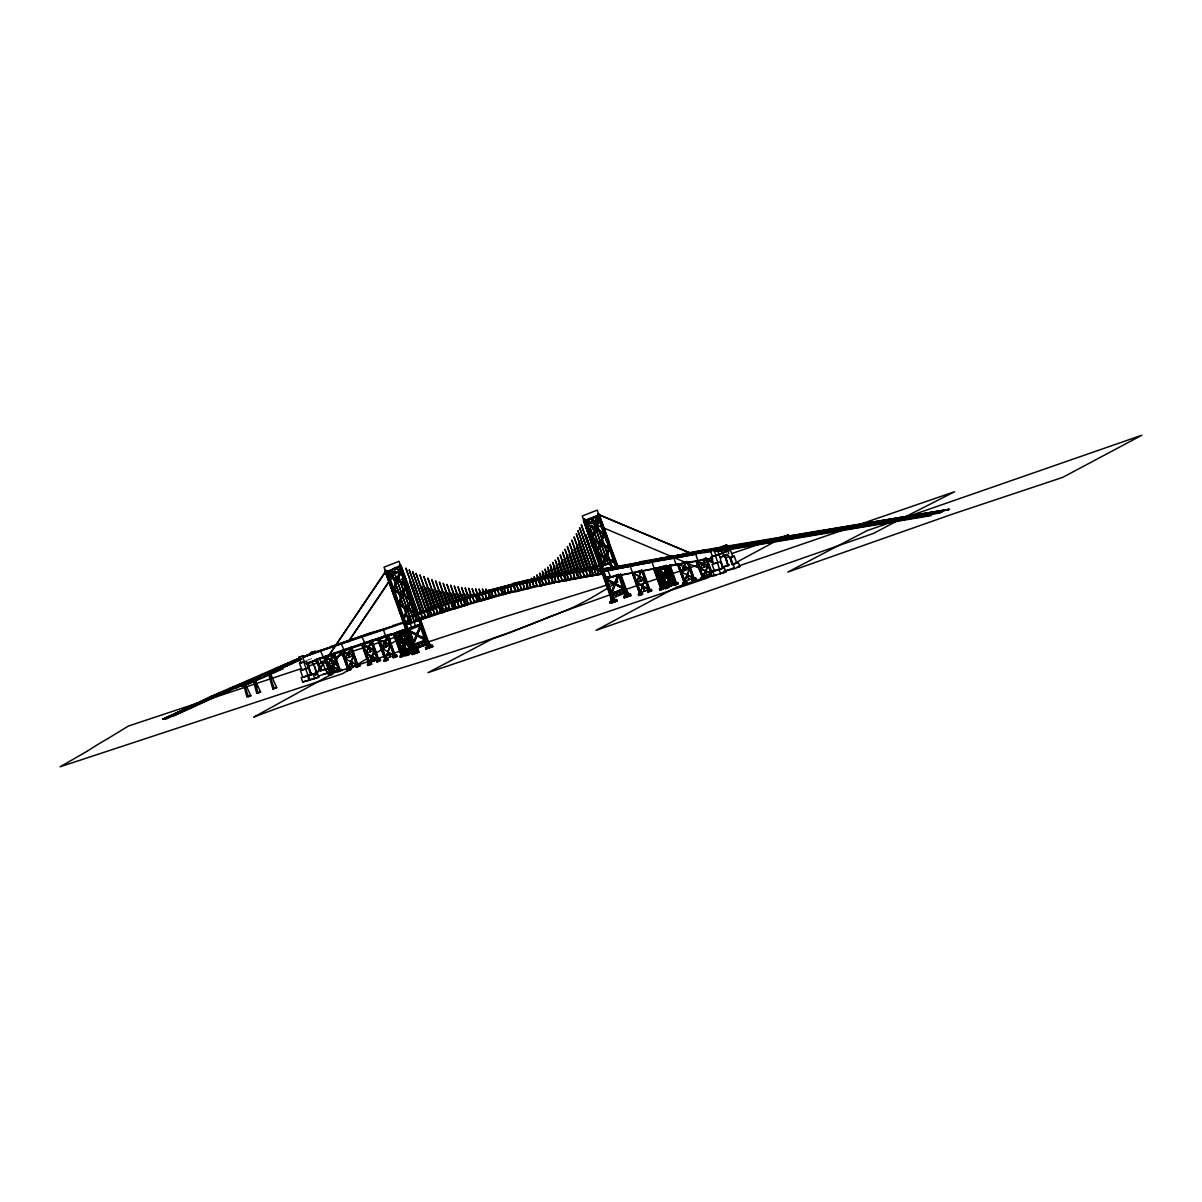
<?xml version="1.0" encoding="UTF-8"?>
<svg xmlns="http://www.w3.org/2000/svg" width="1202" height="1202" viewBox="0 0 1202 1202"><rect width="100%" height="100%" fill="white"/><g stroke="black" fill="none" stroke-linecap="round" stroke-linejoin="round"><path stroke-width="0.75" stroke-dasharray="5 3.75" d="M307.006 660.409L314.473 657.479"/><path stroke-width="1.5" d="M414.735 652.13L385.677 570.514L385.361 571.972L413.007 649.861L412.301 646.541L412.932 652.596L417.034 651.229L413.653 646.075L386.924 571.446M399.725 566.397L399.56 565.06L400.642 564.97L410.588 591.835L409.732 592.165L400.191 566.277C398.223 564.038 401.919 565.751 399.319 565.631M612.945 600.955L583.871 519.324L583.571 520.797L611.202 598.671L610.496 595.366L611.142 601.421L615.244 600.053L611.848 594.9L585.058 520.241M398.283 644.107L399.605 632.598L397.802 644.302L402.79 643.01L394.136 634.085L403.076 630.569L410.243 651.89M401.829 654.384L403.151 642.875L394.632 633.89M413.218 647.502L406.742 640.801L407.854 632.117M407.012 629.487L403.677 630.344L408.004 634.806L407.343 640.561L397.682 644.347L406.321 653.287L411.58 651.274L409.461 646.24M403.196 630.524L411.835 639.464L399.875 632.522L412.151 639.404L398.042 644.152L410.333 651.033L411.55 645.068L407.223 640.606M411.55 645.068L410.889 650.823L401.348 654.564L403.271 642.83M661.431 587.342L662.753 575.833L655.06 569.177M671.332 572.468L670.01 583.977L657.945 577.05M670.491 583.796L671.813 572.287M666.464 573.715L668.252 566.022M660.048 567.885L657.885 577.08L662.678 567.269M668.733 565.826L666.945 573.519L657.284 577.321L665.923 586.245L675.584 582.459L669.649 584.082L657.644 577.125L666.419 586.065M353.688 655.421L348.415 668.132L353.764 655.406L342.51 651.394L353.463 655.481M407.628 630.945L403.526 642.739L412.331 639.269L406.381 640.891L394.451 633.92L399.605 632.598M406.156 652.671L404.037 647.638L406.381 640.891M401.994 654.309L406.667 640.816M407.117 652.986L410.618 642.86M412.076 639.419L407.403 652.911L401.468 654.519M644.903 579.304L640.23 592.781L645.189 579.229L633.169 573.279L645.189 579.229L636.79 582.504L641.793 569.928M661.31 587.342L665.983 573.85M661.596 587.267L666.269 573.775L674.983 582.7M666.719 585.945L671.392 572.452L664.931 566.878M686.958 574.586L689.077 579.619L686.958 574.586L684.629 581.317L689.888 568.606L683.938 566.337L681.203 571.957L693.253 577.982L686.958 574.586L689.602 568.681M396.51 580.341L393.279 589.371L397.021 580.205L388.547 576.164L397.021 580.205M393.835 589.836L397.111 580.656L405.84 585.179M394.346 589.701L397.622 580.521M399.019 602.097L402.159 594.584L398.433 603.75M399.77 602.037L402.775 594.915L399.485 604.08M404.173 616.491L407.313 608.978L403.572 618.144M404.473 617.663L407.418 609.429L416.643 614.237L407.403 609.429M407.929 609.294L403.932 619.15M416.147 635.197L412.917 644.227L416.658 635.062L408.184 631.02L416.658 635.062M414.104 642.905L416.763 635.512L425.388 639.975L416.748 635.512M417.259 635.377L413.097 644.738M594.72 529.15L591.474 538.195L595.215 529.03L586.756 524.989L595.215 529.03M604.05 534.004L595.306 529.481L592.045 538.646L600.624 542.733L604.366 533.778M592.541 538.526L595.831 529.346M599.858 543.544L596.628 552.574L600.369 543.409L591.91 539.367L600.369 543.409M597.184 553.04L600.474 543.86L609.204 548.397M597.319 552.95L600.97 543.725M602.367 565.301L605.523 557.803L601.781 566.968M605.628 558.239L602.142 567.975L606.124 558.119L614.853 563.062L606.124 558.119M611.713 591.384L614.853 583.887L611.127 593.052M612.314 591.73L614.958 584.322L623.583 588.8L611.728 593.382L615.469 584.202M374.303 650.087L362.809 644.542L374.588 650.027L369.254 662.753L374.513 650.042L365.964 653.362L371.148 641.282L365.889 653.377L377.879 659.417L366.189 653.302M396.765 579.664C403.256 557.157 400.627 589.881 390.71 576.509M397.366 579.995L401.258 571.25L397.366 579.995L405.975 584.457L397.877 579.875M393.73 589.776L401.904 594.058L405.39 585.194L397.111 580.656M401.904 594.058L406.156 584.953M403.016 594.254L406.411 585.644L402.52 594.389L411.129 598.836L403.376 595.275M407.343 607.731L410.814 599.482M399.214 603.584L407.568 608.302L411.309 599.347M407.959 608.047L411.55 600.023L407.673 608.768L416.283 613.23L408.169 608.648M416.688 633.815L420.384 625.536L416.914 634.386L408.214 630.239L416.899 634.386M417.515 634.731C423.014 615.679 421.376 633.349 415.306 634.356L416.057 636.459C420.775 633.093 435.44 646.06 417.004 634.851M594.96 528.474L598.611 520.361L595.471 528.354L587.568 524.613L595.456 528.354M595.561 528.82L599.452 520.075L595.561 528.82L604.185 533.282L596.072 528.685M600.114 542.868L603.855 533.913M600.715 543.199L604.606 534.454L600.835 541.997M596.808 553.085L605.252 557.262L609.008 548.292M605.252 557.262L609.519 548.172M606.154 556.872L609.76 548.848L605.868 557.593M616.416 575.142L606.409 579.063L614.598 583.346L618.083 574.481M614.598 583.346L618.594 574.361M618.594 575.052L615.214 583.676L623.823 588.124L615.89 584.067M615.709 583.541L619.09 574.932L625.596 593.097L624.424 593.112L618.94 576.134M387.48 636.143C368.834 669.604 401.994 622.531 378.855 639.479L390.349 645.023M708.233 565.631L702.674 576.659L708.519 565.556L697.205 561.574L705.829 558.239L699.834 568.922L705.529 558.314L710.938 573.414M414.389 648.329L416.839 643.926L420.985 645.805L422.939 641.537L426.59 643.551M417.44 647.142L419.889 642.739L424.036 644.618L425.493 640.471M624.785 592.361L621.149 590.362L619.195 594.629L615.048 592.751L612.584 597.154M615.634 595.952L618.098 591.549L622.245 593.427L623.688 589.296M662.993 575.743L667.801 565.947M662.377 567.344L657.584 577.14L663.354 575.653L668.087 565.872M353.764 655.406L345.139 658.741L347.874 653.122L345.064 658.756L357.039 664.796L348.415 668.132M396.976 572.242C408.44 560.628 380.598 572.092 396.465 572.377M594.674 521.187L597.755 515.327M388.336 575.563L391.657 570.274M389.688 575.022L392.934 573.82L395.758 568.666L401.032 570.649L388.832 575.427M586.531 524.388L589.866 519.099L595.17 521.067M590.633 522.78L593.953 517.491L599.242 519.459L587.042 524.252M336.214 661.701L330.37 672.804L336.29 661.671L325.036 657.674L335.989 661.746M327.876 664.961L338.994 669.454L327.59 665.037L333.36 654.414L327.665 665.022L336.29 661.671M350.834 648.133L347.874 653.122L349.587 657.028L348.159 653.047M686.447 562.521L684.223 566.262L685.365 570.334L683.938 566.337L686.898 561.349L693.674 580.115L696.093 579.169L695.673 577.967L693.885 578.538L687.995 562.085M315.42 675.193L385.692 571.235M315.42 675.554L385.707 571.581M329.303 669.754L342.946 649.576M348.189 641.823L395.383 571.987M329.318 670.1L342.946 649.921M349.241 640.621L395.398 572.347M413.653 646.075L415.201 649.065L428.122 643.866M611.848 594.9L613.411 597.89L624.935 592.992M385.707 571.085L386.894 570.785L385.406 570.77M583.917 519.91C586.561 519.099 581.723 520 584.412 520.466L593.457 546.474L592.601 546.805M107.925 738.554L128.374 726.053L301.747 668.447M87.37 751.115L60.1 766.786L342.645 673.661L408.004 633.289M712.44 575.307L707.632 577.922L428.002 672.654L492.144 638.983L506.553 633.905M736.525 562.296L775.125 541.486M897.443 520.767L873.433 533.448L596.042 630.359L676.245 587.267L711.193 575.292M907.225 515.838L954.613 491.723L859.28 524.523M781.706 538.12L788.452 534.86L775.996 538.842M299.599 657.87L209.944 696.905L162.601 719.352L172.352 714.935M162.601 719.352L210.786 697.22L211.206 698.242L230.153 690.203L229.732 689.167M165.41 718.27L227.764 689.723M169.767 716.572L179.909 711.915M183.305 710.352L208.652 698.678M212.048 697.115L217.111 694.786M171.946 715.731L201.275 702.284M207.405 699.414L219.215 693.975L219.635 694.996L173.569 716.046M165.365 719.352L213.31 697.43L212.889 696.409L242.263 683.938L239.979 684.148M292.266 661.16L300.47 658.17M303.295 656.773L310.777 653.527M299.674 658.651L295.136 660.679L295.572 661.701L285.024 666.269L284.589 665.247M304.527 656.848L309.996 654.429M301.567 659.012L293.513 662.497L293.093 661.476M300.169 658.17L274.867 668.838M240.67 684.524L241.527 686.597L276.445 671.272L275.589 669.213L293.709 661.31M264.35 675.674L301.732 659.312M399.545 565.075L400.191 564.91M598.28 514.14L597.529 514.456M284.363 665.157L290.989 662.242M283.942 665.863L300.395 658.726L292.492 661.701M276.024 670.235L286.947 665.532L286.527 664.496M282.861 667.651L292.732 663.309M240.205 684.704L282.695 665.893L265.582 674.022M245.599 682.466L250.602 680.272M253.938 678.814L258.956 676.621M262.291 675.148L277.301 668.567L277.737 669.589L269.383 673.255M247.131 682.015L262.246 675.374M247.687 682.766L252.705 680.572M245.869 683.773L252.585 680.828M255.951 679.355L260.984 677.147M594.043 546.444L594.9 546.114L585.344 520.211C585.659 517.927 582.189 520.286 584.397 519.595M597.92 515.222L597.77 513.885L598.836 513.795L617.272 567.059L639.749 562.446L598.386 569.613M418.897 652.16L418.011 650.733L418.897 652.16L412.076 654.489L411.565 653.092L413.172 652.385M425.463 647.638L427.071 646.931L427.566 648.344L425.959 649.05L425.463 647.638L432.284 645.309L432.795 646.706L425.959 649.05M411.565 653.092L418.401 650.748M412.076 654.489L418.506 652.145M609.775 601.902L611.382 601.21L611.878 602.608L610.285 603.314L609.775 601.902L616.596 599.573L617.107 600.97L610.285 603.314M623.658 596.462L625.265 595.756L625.776 597.169L624.169 597.86L623.658 596.462L630.494 594.119L630.99 595.531L624.169 597.86M209.944 696.905L219.65 693.449L220.056 694.486M229.297 689.062L247.281 681.429L247.041 682.15M228.635 689.888L242.458 684.013M217.532 695.808L242.684 684.96M242.879 685.05L235.397 688.22L234.976 687.198M385.962 571.836L394.962 597.905L385.466 571.957L401.032 565.947L418.672 614.432M399.77 567.104L387.57 571.882L392.934 573.82M389.042 575.998L401.243 571.205M393.955 589.746L402.4 593.923M413.608 583.646L425.253 616.175M417.56 585.224L428.273 615.139M597.965 515.913L585.269 520.842L591.129 522.645M394.406 597.995L395.248 597.664M395.849 597.619L396.69 597.289L386.308 570.364M409.146 592.21L408.289 592.541L401.062 571.731M587.237 524.808L599.437 520.03M399.109 604.125L407.553 608.302M587.598 531.539L595.306 552.064M583.135 538.015L593.878 566.983M581.197 541.065L590.332 567.584M592.165 538.571L600.609 542.748M300.891 662.858L298.877 657.239L303.866 655.751L304.271 656.863L314.443 652.866L314.053 651.769L310.477 652.686L310.972 654.098M310.477 652.686L315.465 651.214L314.053 651.769M298.877 657.239L303.866 655.751M307.126 655.556L330.655 647.187L314.248 652.31M304.061 656.307L320.273 650.613L323.669 657.569L406.757 629.833L364.987 643.1M408.244 617.077L408.455 624.123L408.244 617.077L440.623 605.943C423.044 609.053 424.531 614.267 440.548 606.108M477.314 595.486L501.279 588.274L514.411 585.599L464.423 598.716L477.119 594.93L479.418 601.24L454.506 608.753L452.703 602.247L420.685 612.84M427.837 609.699L427.927 610.285M330.445 646.631L371.929 632.492L340.977 643.491L344.373 650.447M350.729 640.305L351.164 639.494M415.922 614.372L416.613 614.748L408.244 617.708L408.95 617.437L408.71 623.387M408.485 617.618L408.485 623.477L418.221 620.683L415.877 614.387L440.413 605.402M428.182 610.826L416.132 614.928M440.623 605.943L440.293 606.845L452.688 602.262M452.042 601.601L464.873 598.115M371.929 632.492L392.934 626.167L361.742 636.489L365.123 643.446M607.341 541.035L606.499 541.366L598.055 517.085M452.718 601.977L428.453 610.09L430.737 616.401L430.061 616.025L454.777 608.002M464.663 597.559L477.059 594.389M601.586 544.1L599.768 544.807L599.017 542.703L601.331 541.862L602.082 543.965L600.279 544.671L599.528 542.568M268.857 674.803L270.75 674.142L276.7 687.649L272.839 688.971L268.857 674.803L270.75 674.142M382.762 630.164L409.672 620.803M309.139 667.831L300.425 670.536L302.814 677.207L311.528 674.502L306.27 661.28L303.896 662.212L306.285 668.883L301.912 670.01L299.523 663.339L302.513 662.167M464.408 598.716L466.707 605.027M243.901 685.44L245.794 684.794L250.842 695.793L246.981 697.115L243.901 685.44L245.088 684.975M253.637 681.624L255.53 680.978L260.579 691.976L256.717 693.299L253.637 681.624L255.53 680.978L254.584 681.294M464.618 599.272L501.745 588.078L503.533 594.599L516.274 590.798L541.471 585.659L539.232 579.334L513.735 585.224L526.927 582.669M410.017 621.299L406.862 622.546L407.343 623.883L418.837 619.451M488.613 590.422C564.489 570.409 457.616 598.942 494.563 589.296M411.309 620.968L395.293 575.232L411.79 622.305M413.758 620.112L398.658 576.93L414.239 621.449L428.453 615.875M416.192 619.255L402.039 578.718L416.658 620.593M419.213 618.219L405.975 580.265L419.693 619.556L435.334 613.576M489.304 590.783L476.548 594.584M422.218 617.197L409.942 581.888L422.698 618.534M431.278 614.147L421.662 586.291L431.758 615.484M434.298 613.155L425.478 587.493L434.778 614.492L439.511 612.629M488.929 591.639L491.693 597.755L478.937 601.421L491.693 597.755M437.318 612.164L429.279 588.695L437.798 613.501L444.109 611.022M440.338 611.172L433.051 589.806L440.818 612.509M323.533 657.224L351.525 647.562M443.403 610.195L436.747 590.603L443.884 611.533M446.423 609.234L440.398 591.384L446.904 610.571L454.792 607.476M331.692 672.083L330.189 667.861L320.198 670.986L317.358 663.098L315.119 660.86L308.779 663.354L308.478 666.569L311.303 674.472M323.939 657.374L330.28 673.751L323.939 657.374L325.096 656.968L331.331 674.562M339.415 671.587L332.999 653.813L334.156 653.422L340.391 671.017M432.044 615.033L425.733 617.512L409.191 569.778L424.276 611.893M449.488 608.257L444.094 592.195L449.969 609.594L454.807 607.731L442.231 611.893M439.797 612.149L428.753 616.476L412.556 571.476L426.425 611.217M452.523 607.295L447.745 592.917L453.004 608.633L459.314 606.154M501.97 588.634L501.294 588.259L504.014 594.404L491.227 597.935M325.036 657.674L333.36 654.414M341.413 651.093L347.889 669.198L341.413 651.093L342.57 650.703L349.391 669.905L350.834 669.529L350.398 668.342L348.956 668.718L346.537 669.664L346.972 670.851L350.834 669.529M344.238 650.102L391.326 634.235M350.473 647.547L356.949 665.638L350.473 647.547L351.63 647.142L358.436 666.359L359.894 665.983L359.458 664.781L357.67 665.352L351.194 647.262M455.558 606.364L451.231 593.277L456.039 607.701L459.194 606.469M325.321 657.599L333.66 654.339M458.608 605.432L454.747 593.668L459.074 606.77L463.822 604.907M447.55 609.925L442.366 612.599L454.987 608.573M461.673 604.501L458.293 594.073L462.139 605.838L466.887 603.975M342.51 651.394L351.134 648.058M464.693 603.569L461.718 594.239L465.174 604.907M371.238 662.963L367.376 664.285L367.797 665.472L369.239 665.097L361.712 644.242L362.869 643.836L370.216 664.526L371.658 664.15L371.238 662.963L369.45 663.534L362.869 643.836M376.857 661.926L380.718 660.604L380.298 659.402L376.436 660.724L376.857 661.926L378.299 661.551L370.772 640.681L371.929 640.29L379.276 660.965M442.366 612.599L440.698 606.679M467.758 602.668L465.159 594.404L468.239 604.005L471.394 602.758M470.808 601.766L468.525 594.404L471.274 603.103M473.888 600.865L471.935 594.419L474.354 602.202L482.257 599.092M513.75 585.224L526.716 582.114L528.474 588.634M525.71 580.521L538.857 577.982L513.239 583.571L526.191 580.341M362.809 644.542L371.433 641.207M476.939 599.963L475.286 594.344L477.419 601.3M386.142 659.117L387.585 658.741L388.006 659.928L385.587 660.875L377.759 639.179L378.915 638.773L386.233 659.192L378.915 638.773M397.066 656.382L394.647 657.329L386.819 635.618L387.976 635.227L395.623 656.758L397.066 656.382L396.645 655.18L394.857 655.751L387.976 635.227M480.004 599.092L478.546 594.013L480.484 600.429L483.64 599.182M483.084 598.22L481.807 593.638L483.565 599.558L488.297 597.694M394.526 633.214L402.339 655.045L401.183 655.436L393.37 633.604L394.526 633.214L402.67 656.142L404.112 655.766L403.692 654.579L402.234 654.955M486.164 597.349L485.067 593.262L486.645 598.686M489.244 596.477L488.328 592.902L489.71 597.815L496.035 595.336M478.727 600.865L482.498 599.392M399.935 631.816L407.313 653.753L409.101 653.182L405.239 654.504L405.675 655.691L407.117 655.315L398.779 632.207L399.935 631.816L408.079 654.744L409.536 654.369L408.89 652.34L412.752 651.018L410.964 651.604L403.752 631.456M418.431 624.785L407.974 628.871M492.61 595.546L491.723 592.075L493.09 596.883L496.246 595.651M526.716 582.114L526.431 582.865L564.685 574.661L566.653 580.446L553.371 582.609L566.653 580.446M550.952 575.367L538.391 578.177L538.676 577.426M318.846 663.955L322.722 662.497L325.111 669.168L321.715 670.506L317.058 658.951M406.321 629.593L411.535 627.955M410.303 627.684L415.817 625.881M495.72 594.705L494.863 591.324L496.201 596.042L502.511 593.563M399.875 632.522L406.832 629.833M421.016 624.229L415.516 625.987M526.431 582.865L551.808 576.659L553.566 583.18M498.845 593.863L498.019 590.558L499.326 595.2L502.481 593.953M501.97 593.007L501.174 589.791L502.451 594.344L507.184 592.481M408.455 630.209L420.655 625.431M505.125 592.24L504.299 588.935L505.606 593.578L511.917 591.099M508.266 591.459L507.424 588.078L508.747 592.796L511.917 591.564M563.543 572.708L550.726 574.826L589.235 567.569L563.302 572.152L576.179 570.154M511.406 590.693L510.534 587.222L511.887 592.03L515.042 590.798M514.817 589.866L513.9 586.291L515.297 591.204L520.03 589.341M517.942 589.13L516.845 585.058L518.423 590.467M521.082 588.409L519.805 583.826L521.548 589.746L524.718 588.499M551.808 576.659L538.751 579.514M563.498 572.723L576.389 569.432M524.207 587.673L522.75 582.594L524.688 589.01L527.843 587.778M527.317 586.952L525.68 581.332L527.798 588.289L530.968 587.042M597.875 568.741L589.311 569.598L597.469 568.215L602.382 573.985L565.992 580.07L579.319 578.027L577.08 571.701L551.327 576.84L552.003 577.23M256.717 693.299L260.579 691.976M528.76 587.883L515.989 591.549L514.216 585.028L501.294 588.259M530.443 586.245L528.504 579.815L530.923 587.583L535.671 585.735M533.598 585.554L531.329 578.192L534.079 586.892M536.723 584.848L534.124 576.584L537.204 586.185M590.077 569.958C574.721 572.918 565.15 573.94 551.523 577.411M539.863 584.157L536.873 574.826L540.329 585.494M306.69 675.749L306.209 675.87M315.074 666.749L316.216 672.008L313.391 664.12L311.153 661.896L315.119 660.86M542.973 583.496L539.608 573.069L543.454 584.833L549.78 582.354M320.198 670.986L316.652 659.057M307.622 676.11L309.124 680.317L302.724 681.97L301.221 677.763L317.268 672.94L318.77 677.147L309.65 680.047M326.719 668.612L325.652 669.033L327.154 673.255M546.144 582.835L542.297 571.07L546.625 584.172L549.78 582.925M549.284 582.159L544.957 569.072L549.765 583.496L552.92 582.264M566.473 579.89L540.795 585.284L541.471 585.659M577.125 571.701L563.948 574.301M589.1 567.013L588.77 567.765L599.753 565.781M552.409 581.498L547.631 567.119L552.89 582.835M555.564 580.866L550.17 564.805L556.045 582.204L559.2 580.972M602.187 573.414L597.935 568.035L576.614 571.897L577.276 572.272M589.235 567.569L576.104 570.184M558.75 580.22L552.725 562.386L559.231 581.558L563.963 579.71M561.89 579.604L555.234 560.012L562.371 580.942L565.526 579.695M302.724 681.97L318.77 677.147M565.075 578.958L557.788 557.593L565.556 580.296M601.796 564.715L588.574 567.194L610.315 563.858L601.27 564.91M568.23 578.357L560.192 554.888L568.711 579.695L573.444 577.831M308.583 680.467L310.191 679.911L308.689 675.689M326.613 673.39L328.221 672.835M589.972 569.973L576.795 572.452M601.466 565.466L594.674 566.593M571.386 577.756L562.566 552.094L571.867 579.094M318.275 676.08L338.694 669.529M330.009 672.985L339.67 669.198M574.556 577.155L564.94 549.299L575.037 578.493M613.2 567.509L609.429 563.528L612.72 567.705L617.798 566.127M328.492 674.322L332.353 673L332.774 674.187L330.355 675.133L329.934 673.946L328.492 674.322L328.912 675.509M337.972 671.963L337.552 670.761L339.971 669.814M577.696 576.554L567.314 546.504L578.177 577.892M329.844 673.856L332.353 673M341.834 670.641L341.413 669.439L338.904 670.31L332.999 653.813M580.882 575.983L569.553 543.334L581.362 577.321L584.518 576.074M584.067 575.412L571.791 540.104L584.548 576.75L589.296 574.887M579.124 577.471L601.721 573.609M348.054 668.327L357.715 664.541M587.252 574.826L574.015 536.873L587.733 576.164L590.888 574.932M359.894 665.983L356.032 667.305L355.597 666.103L358.016 665.157M347.889 669.198L350.398 668.342M356.949 665.638L359.458 664.781M590.437 574.255L576.284 533.733L590.918 575.593M598.806 570.845L604.651 568.681M593.022 573.82L577.922 530.638L593.487 575.157L596.658 573.925M598.431 571.701L607.235 568.245M346.972 670.851L349.391 669.905M413.518 644.572L425.808 639.81M595.621 573.384L579.604 527.648L596.087 574.721M602.728 570.589L609.504 567.93M413.293 645.264L425.989 640.35M591.82 575.187L591.549 575.923L602.382 573.985M368.894 662.948L378.555 659.162M598.19 572.948L581.272 524.673L598.671 574.286M603.599 570.83L612.088 567.494L595.456 521.067M591.549 575.923L589.776 569.417M602.397 571.746L612.404 567.224L598.581 570.169M617.993 566.698L611.938 568.035M367.797 665.472L371.658 664.15M385.241 658.726L394.902 654.94M394.647 657.329L393.204 657.704L392.784 656.502L395.293 655.646M387.585 658.741L383.723 660.063L384.144 661.25L385.587 660.875M396.645 655.18L392.784 656.502M419.243 620.142L427.401 644.272L415.637 648.524M384.144 661.25L388.006 659.928M393.204 657.704L395.623 656.758M404.112 655.766L400.251 657.088L399.83 655.901L403.692 654.579M639.749 562.446L683.382 554.317L639.554 561.875M415.742 650.567L418.161 649.621L418.581 650.823L417.139 651.199L409.597 629.938M400.251 657.088L402.67 656.142M403.587 629.668L411.73 652.596L409.311 653.542L413.172 652.22M405.675 655.691L409.536 654.369M428.588 643.746L429.565 643.491L426.425 644.527L426.83 647.157L430.917 645.79L427.536 640.636L429.084 643.611L420.43 619.436M605.237 577.892L675.99 564.429L654.173 568.426M609.669 576.329L605.673 577.831M606.649 579.033L616.927 575.007M712.591 558.419L654.294 568.786L652.01 562.055L604.215 571.416M642.634 594.179L640.215 595.125L632.207 572.933L633.364 572.543L641.192 594.554L642.634 594.179L642.214 592.992L640.771 593.367M633.364 572.543L632.207 572.933M633.169 573.279L640.125 570.589M602.217 571.205L695.733 554.197L697.986 560.913M661.355 557.758L660.89 558.569L683.382 554.317M661.31 589.686L653.798 568.892L654.955 568.501L662.272 589.115L663.714 588.74L663.294 587.538L661.851 587.913L659.432 588.86L659.853 590.062L663.714 588.74M661.416 566.623L654.744 569.237L665.908 573.88L671.933 572.242L665.412 566.683M666.825 565.225L659.552 568.08L657.404 577.26L662.392 575.983L654.579 569.357L661.701 566.548M695.733 554.197L673.195 558.314M713.898 556.015L712.47 556.571L710.457 550.952L715.46 549.479L715.956 550.877L726.143 546.895L725.632 545.483L713.973 550.847M722.056 546.414L727.06 544.927L725.632 545.483M677.612 564.279L684.103 582.384L677.612 564.279L678.349 563.993L685.591 583.09L687.033 582.715L686.612 581.528L685.17 581.888M710.457 550.952L715.46 549.479M683.938 566.337L681.203 571.957L689.813 568.621L678.574 564.624L685.531 561.935M715.761 550.321L717.654 550.456L718.015 551.493L931.234 515.553M719.127 549.87L727.18 546.715L949.55 509.242L725.933 546.324M644.828 579.319L636.489 582.579L648.855 589.446L636.489 582.579L641.492 570.003L649.275 591.579L651.694 590.633L651.274 589.431L649.486 590.002L642.619 570.845M624.003 588.634L611.307 593.548M611.487 594.073L624.199 589.16M696.243 561.229L702.584 577.606L696.243 561.229L697.866 560.568L675.689 564.549M671.933 572.242L662.272 576.028L660.95 587.538L670.611 583.751M732.814 556.736L730.425 550.065L715.475 555.925L717.864 562.611L713.507 563.738L711.118 557.052L713.507 556.12M711.118 557.052L729.073 550.546M620.608 573.685L627.294 592.436L625.746 589.446L629.127 594.614L625.025 595.982L624.634 593.352L626.317 592.691M730.756 557.142L734.302 556.226L736.691 562.897L732.168 564.609L729.344 556.706L727.105 554.483L720.764 556.977L720.464 560.192L723.288 568.095M699.834 568.922L708.444 565.571L697.205 561.574M639.434 593.097L649.095 589.296M717.339 562.882L720.734 561.544L723.123 568.215L714.409 570.92L712.02 564.249L717.339 562.882L719.728 569.553M732.168 564.609L730.44 557.683L734.302 556.226M640.215 595.125L638.773 595.501L638.352 594.314L642.214 592.992M651.274 589.431L648.764 590.287L642.334 571.01M638.773 595.501L641.192 594.554M648.855 590.377L647.412 590.753L647.833 591.955L651.694 590.633M663.294 587.538L659.432 588.86M670.355 586.125L669.935 584.938L672.354 583.992L672.774 585.179L668.913 586.501L668.492 585.314L670.28 584.743L663.895 566.938M664.841 587.462L668.703 586.14L669.138 587.342L666.719 588.289L665.277 588.664L664.841 587.462L668.703 586.14M669.574 565.286L675.975 583.165L677.763 582.594L678.198 583.781L675.779 584.728L674.337 585.104L673.901 583.917L676.41 583.06L670.01 565.165M677.763 582.594L673.901 583.917M659.853 590.062L662.272 589.115M668.913 586.501L672.774 585.179M665.277 588.664L667.696 587.718L659.943 567.209L667.35 586.606M674.337 585.104L678.198 583.781M683.833 581.633L693.494 577.831M720.734 561.544L722.642 568.336L724.31 567.825L725.828 572.047L710.833 576.449L709.33 572.242L717.834 569.493M687.033 582.715L683.172 584.037L682.751 582.85L685.26 581.978L678.349 563.993M693.674 580.115L692.232 580.491L691.811 579.289L694.32 578.432M682.751 582.85L686.612 581.528M691.811 579.289L695.673 577.967M715.37 575.277L714.304 575.698L712.801 571.476L713.868 571.07L709.33 572.242M725.873 557.037L728.202 565.631L725.377 557.728L723.138 555.504L727.105 554.483M683.172 584.037L685.591 583.09M692.232 580.491L696.093 579.169M712.801 571.476L724.31 567.825M738.298 562.341L733.19 564.339L734.707 568.561L739.816 566.548L738.298 562.341L735.098 563.167M701.878 576.96L711.299 573.324L699.895 568.907M705.093 578.057L701.232 579.379L700.796 578.177L703.305 577.321L696.98 560.943L703.651 578.432L705.093 578.057L704.657 576.855L703.215 577.23M700.796 578.177L704.657 576.855M701.232 579.379L703.651 578.432M710.833 576.449L713.522 575.397M725.106 570.86L733.941 568.065L732.334 568.621M714.859 575.563L715.911 575.142M942.293 512.082L716.813 550.14L718 551.493M946.695 510.354L948.904 509.498L704.612 550.711L726.985 546.144L719.848 549.584L720.208 550.636L773.517 541.651M291.395 662.633L283.807 664.901M210.17 697.46L227.418 690.489L227.824 691.511M227.989 690.264L218.854 693.118M508.176 633.304L564.414 611.112L611.457 594.284M275.093 669.394L282.936 666.449M427.566 648.344L430.241 647.367M625.776 597.169L630.99 595.531M611.878 602.608L617.107 600.97M420.204 612.389L428.318 609.519M423.465 617.723L428.813 615.83M408.244 623.568L440.984 612.299M420.895 619.24L430.662 615.815M408.455 624.123L418.687 620.502M303.911 656.968L321.129 650.928M315.194 659.778L331.001 654.234M306.014 663.384L330.82 654.699M306.45 663.624L323.669 657.569M843.654 529.902L739.14 565.811M894.679 521.067L866.958 530.668L787.806 572.077L952.735 514.035L1062.583 477.434L1141.9 435.214L908.532 516.334M320.273 650.613L351.375 640.05M320.483 651.168L341.849 643.791M332.413 653.738L351.69 647.097M420.309 617.708L425.478 615.95M430.436 615.259L439.046 612.314M418.221 620.683L430.737 616.401M308.749 666.058L314.007 664.27M321.024 661.881L324.525 660.679M326.268 660.078L407.688 633.048M412.752 646.992L334.096 672.835L253.742 717.143C351.585 679.145 454.822 656.487 551.628 615.92C575.442 608.137 596.793 595.08 617.828 581.693L502.421 617.512L426.815 642.409M625.431 589.551L712.816 559.952M719.803 557.593L725.046 555.82M732.033 553.446L759.98 543.98M341.188 644.047L362.598 636.79M353.118 646.616L372.44 640.08M361.952 637.045L383.408 629.908L385.917 636.579M373.867 639.614L391.506 633.77M439.947 605.583L452.508 601.406M430.271 616.581L442.847 612.419M392.723 625.611L410.107 619.992M396.705 632.057L405.39 629.247M396.54 632.522L406.952 629.157M410.438 628.03L420.85 624.694L418.942 619.601M444.274 609.098L449.488 607.446M409.476 621.509L403.406 622.861L408.83 621.765M459.54 606.259L454.116 607.356M461.748 605.523L466.947 603.87M408.5 629.277L411.955 628.18L410.062 623.087M429.73 645.97L432.284 645.309M627.94 594.78L630.494 594.119M614.042 600.234L616.596 599.573M464.348 598.326L475.316 594.93M452.222 602.442L464.889 598.521M452.433 602.998L465.099 599.077M473.438 601.932L478.666 600.339M454.506 608.753L467.172 604.846M476.383 594.028L489.094 590.227M466.496 604.471L479.207 600.669M479.207 600.684L491.498 597.199M491.017 597.394L503.833 593.833M399.259 566.518L400.191 566.277M401.032 565.947L399.92 565.481M597.454 515.342L599.242 514.772L583.571 520.797L584.503 520.556M386.428 571.581L413.518 649.726L385.587 571.912M584.412 520.466L585.554 520.105L613.411 597.89M385.361 571.972L386.308 571.731M599.242 519.459L615.83 567.434M389.358 575.803L397.261 579.529M410.543 591.79L401.077 567.81M618.128 566.728L599.272 516.635M393.37 633.604L401.603 655.33M386.819 635.618L394.136 656.037M606.409 579.063L615.093 583.21M394.136 634.085L399.124 632.793M408.455 630.765L403.827 642.664L412.737 647.893M377.759 639.179L385.076 659.597M378.855 639.479L390.635 644.948L385.602 658.546L390.274 645.053L382.011 648.299L393.925 655.27M361.712 644.242L368.729 663.82M654.955 568.501L661.941 588.003M653.798 568.892L660.784 588.409M654.579 569.357L660.454 567.765L665.998 569.973L667.155 574.105M727.526 550.817L730.425 550.065M342.57 650.703L349.046 668.793M334.156 653.422L339.625 670.025L341.413 669.439M306.27 661.28L310.657 674.728L317.268 672.94M299.523 663.339L304.452 661.941L302.438 656.322M325.096 656.968L331.001 673.466M400.747 637.315L402.565 642.424M405.87 635.993L407.703 641.102M666.193 573.805L660.289 571.446L662.032 575.427M660.168 567.84L665.998 569.973M313.391 664.12L317.358 663.098M725.377 557.728L729.344 556.706M730.44 557.683L733.295 564.234M623.583 588.8L614.943 584.337M426.695 640.966L428.633 646.691M619.932 575.893L626.828 595.501M350.759 661.4L352.592 666.509L350.759 661.4L356.754 664.871M663.94 580.521L665.773 585.629M669.063 579.199L670.896 584.307M611.352 595.035L584.292 520.601M705.304 570.725L706.851 575.022L705.304 570.725L711.013 573.399M321.565 670.085L330.189 667.861M611.472 595.11L611.713 598.551L583.781 520.736L592.646 546.85L584.127 519.715M729.313 564.805L722.252 567.164L728.848 565.376M315.209 672.279L316.877 671.753M626.783 592.571L627.76 592.316L624.634 593.352M415.201 649.065L412.541 649.981M612.9 598.01L613.876 597.77L610.736 598.791M429.114 646.255L430.917 645.79M627.324 595.08L629.127 594.614M323.278 674.112L330.189 672.474M377.789 660.259L371.208 640.576M380.298 659.402L378.51 659.973L372.079 642.033M418.161 649.621L416.373 650.207L409.161 630.058M672.354 583.992L670.566 584.563L664.165 566.683M675.254 583.451L669.289 565.451M693.163 578.823L687.694 562.266M736.871 567.314L739.816 566.548M337.552 670.761L338.994 670.4M355.597 666.103L357.039 665.728L357.475 666.93M376.436 660.724L377.879 660.349M711.299 574.255L709.856 574.631L710.292 575.818L711.734 575.442M661.07 587.493L667.02 585.87L671.693 572.377L665.713 570.048M723.754 571.386L734.707 568.561M276.7 687.649L275.228 687.98M406.592 654.038L399.214 632.102M613.426 600.519L615.244 600.053M639.704 593.848L630.224 566.187L603.058 571.521M640.861 593.442L632.943 572.648M666.193 586.997L659.207 567.494L666.719 588.289M346.537 669.664L347.979 669.289L348.415 670.476M405.239 654.504L406.682 654.128M638.352 594.314L639.795 593.938M647.833 591.955L649.275 591.579M272.839 688.971L274.281 688.611L269.564 674.607M721.125 573.249L725.828 572.047M249.4 696.168L250.842 695.793M515.718 583.511L526.371 580.912M516.454 591.369L503.353 594.028M515.989 591.549L528.94 588.454M538.195 577.606L551.207 574.631M540.66 577.591L549.599 575.593M550.726 574.826L563.783 571.972M540.99 585.84L554.047 582.985M605.357 578.237L654.294 568.786M566.187 580.641L579.319 578.027M652.01 562.055L629.382 565.872M578.838 578.222L592.015 575.743M683.187 553.761L722.252 546.955M682.736 554.573L705.063 549.885M673.015 557.758L711.885 550.396M601.331 564.91L609.91 563.332M710.562 551.808L694.891 553.882M714.003 551.072L717.654 550.456L719.893 557.172M697.566 560.688L712.47 558.074M724.265 547.857L944.862 510.67M717.008 550.696L940.084 512.953M777.198 541.035L780.864 540.404M784.545 539.788L788.227 539.172M791.893 538.556L837.854 530.803M841.535 530.187L845.216 529.556M848.882 528.94L931.61 514.997M597.77 513.885L607.942 540.99M432.795 646.706L431.894 645.294M426.229 644.302L420.144 625.566M655.03 569.162L660.574 571.371M598.536 514.456L690.865 553.236M706.25 559.696L713.102 562.566M598.731 514.711L691.075 553.491M704.748 559.231L713.297 562.821M584.638 519.91L711.389 573.309M611.998 593.953L616.145 595.831M413.788 645.128L417.935 647.007M597.589 552.845L605.763 557.127M605.523 557.803L597.048 553.761L605.012 557.923M614.853 583.887L606.394 579.845L614.357 584.007M402.159 594.584L393.7 590.558L401.663 594.72M407.313 608.978L398.854 604.937L406.817 609.113M595.306 529.481L603.539 534.139M601.225 543.079L609.339 547.661L601.406 543.589M600.459 543.86L608.693 548.518M606.379 557.458L614.492 562.04L606.559 557.983M402.76 594.915L410.994 599.573M402.249 595.05L410.498 599.708M663.354 575.653L675.344 582.609M663.068 575.728L675.058 582.685M394.752 633.845L406.742 640.801M403.466 642.754L412.451 647.968M410.333 651.033L398.328 644.077L402.79 630.644L398.117 644.137L406.802 653.092M666.825 573.579L675.464 582.504M612.945 567.554L609.579 564.099L612.464 567.75M385.662 570.529L387.36 571.281L414.885 648.209M598.04 513.765L598.776 514.892M584.157 519.219L584.878 520.346M282.425 666.629L283.281 668.688L247.882 684.223L247.462 683.187M280.727 667.275L281.148 668.297M299.253 659.087L299.674 660.108M290.373 663.023L290.794 664.045M237.019 685.786L228.996 688.806M236.734 686.537L237.155 687.559M231.475 688.506L231.896 689.542M221.589 692.713L222.009 693.734M254.824 681.158L257.288 687.559M413.743 621.254L415.637 626.347M599.137 514.772L608.738 540.615M724.866 555.459L727.976 565.601M723.935 555.73L721.546 550.291M714.033 550.035L716.046 555.655M719.202 569.823L720.719 574.045M707.061 558.93L711.779 572.122M706.626 559.05L711.344 572.227M705.739 557.563L711.058 572.407M702.238 577.801L702.674 579.003M688.43 561.98L694.651 579.529M684.193 582.474L684.614 583.661M676.32 582.97L676.756 584.157M669.063 566.157L675.779 584.728M664.601 566.578L671.332 585.554M663.083 565.977L669.845 584.848M643.055 570.725L649.921 589.897M649.831 589.806L650.252 591.008M628.886 594.825L629.382 596.237M617.663 566.893L597.199 510.129L582.234 516.004L583.917 520.721M620.608 575.292L626.167 590.843M620.382 575.758L625.371 589.656M599.137 516.695L604.726 532.306M610.947 549.66L615.289 561.815M598.175 515.162L616.821 567.224M611.698 553.205L613.561 558.419M620.412 577.531L623.522 586.23M597.679 515.282L616.31 567.359M626.212 595.801L626.723 597.199M615.033 568.351L614.553 567.013L600.339 572.588L600.82 573.925M624.063 596.477L624.559 597.875M595.771 520.932L612.404 567.374M595.681 527.603L596.432 529.706L594.614 530.428L593.863 528.309L596.177 527.468L596.943 529.586L595.125 530.292L594.374 528.189M605.973 556.376L606.74 558.479L604.922 559.2L604.17 557.082L606.484 556.241L607.235 558.359L605.432 559.065L604.666 556.962M608.573 564.294L593.487 522.194L608.257 564.429M614.012 583.045L614.763 585.149M605.988 564.805L591.805 525.184L605.673 564.925M616.205 599.558L616.716 600.955M603.404 565.18L590.182 528.279L603.073 565.301M614.988 600.279L615.499 601.676M587.117 527.347L591.459 539.488M612.329 601.24L612.825 602.653M610.165 601.917L610.676 603.329M597.033 566.307L585.69 534.65L596.703 566.442M587.523 568.11L578.838 543.845L587.207 568.23M584.382 568.771L576.464 546.64L584.067 568.892M581.257 569.447L574.09 549.434L580.942 569.568M578.117 570.109L571.686 552.139L577.801 570.244M574.947 570.785L569.132 554.558L574.631 570.905M571.806 571.431L566.623 556.932L571.491 571.551M568.636 572.107L564.069 559.351L568.321 572.227M565.496 572.753L561.514 561.68L565.165 572.888M562.341 573.354L558.855 563.633L562.025 573.474M559.17 573.925L556.195 565.616L558.855 574.06M555.97 574.496L553.506 567.629L555.655 574.616M552.965 575.518L550.771 569.387L552.65 575.638M549.765 576.028L548.022 571.145L549.449 576.149M546.775 577.08L545.227 572.738L545.948 575.758M543.529 577.516L542.403 574.361L543.214 577.636M486.96 592.12L485.833 588.965L486.645 592.255M483.985 593.292L482.423 588.95L483.655 593.427M480.8 593.833L479.057 588.95L480.484 593.953M477.81 594.93L475.616 588.785L477.495 595.05M474.655 595.486L472.191 588.619L474.339 595.606M471.62 596.538L468.645 588.229L471.304 596.658M468.615 597.544L465.129 587.823L468.284 597.679M465.61 598.551L461.628 587.462L465.279 598.671M462.56 599.497L457.992 586.741L462.244 599.618M459.48 600.429L454.296 585.945L459.164 600.564M455.874 599.753L450.645 585.149L456.129 601.496M453.379 602.322L446.949 584.352L452.478 600.82M450.344 603.254L443.177 583.24L450.014 603.374M447.294 604.17L439.376 582.038L446.979 604.29M444.244 605.102L435.56 580.836L443.929 605.237M441.224 606.048L431.773 579.649L440.909 606.169M438.234 607.175L427.822 578.072L437.919 607.295M435.184 608.107L423.84 576.434L434.854 608.227M432.194 609.204L419.874 574.811L431.879 609.339M429.144 610.165L415.937 573.279L428.829 610.3M421.872 612.81L405.855 568.095L421.556 612.945M430.677 646L431.187 647.412M418.071 614.387L399.004 561.304L384.024 567.179L385.707 571.897L385.677 570.514M419.934 619.556L427.972 642.018M419.693 619.977L427.161 640.846M400.942 567.87L404.037 576.554M407.778 586.967L417.094 612.99M399.981 566.337L417.379 614.928M412.256 600.91L416.613 613.065M416.643 614.237L399.56 566.503L399.259 567.224M418.732 620.262L427.401 644.272M428.017 646.976L428.513 648.389M400.747 571.386L405.48 584.593M405.66 585.089L415.757 613.396M425.854 647.653L426.349 649.065M397.471 578.778L398.223 580.897M396.164 579.364L396.915 581.467M401.318 593.743L402.069 595.861M406.471 608.137L407.223 610.24M409.206 621.704L391.957 573.549L409.371 623.162M416.793 651.454L417.289 652.851M409.101 630.885L413.834 644.107M408.395 630.209L411.715 639.509M415.847 651.409L416.343 652.821M387.044 573.324L389.538 580.265M414.119 652.431L414.63 653.828M411.054 645.264L412.887 650.372M411.97 653.107L412.466 654.504M402.415 630.058L410.753 653.167M401.273 655.526L401.693 656.713M326.148 669.454L327.65 673.661M319.431 658.02L321.235 663.023M313.226 674.517L314.729 678.739M305.759 669.153L308.148 675.824M598.912 516.74L604.336 532.351M400.702 567.93L403.722 576.599M386.819 573.369L389.824 582.053M610.766 577.155L607.626 570.124M651.168 561.755L673.841 558.059L676.11 564.79M727.06 548.563L728.788 553.686M254.343 681.444L258.16 692.923M244.607 685.26L248.423 696.739M624.905 589.776L625.596 593.097M87.37 751.16A2654.407 572.062 -78 0 1 107.925 738.584M397.982 578.658L395.668 579.499L396.42 581.603L398.733 580.761L397.982 578.658M403.136 593.037L400.807 593.878L401.573 595.982L403.887 595.14L403.136 593.037M408.274 607.431L405.96 608.272L406.712 610.376L409.041 609.534L408.274 607.431M398.944 638.352L400.296 643.656L398.944 638.352M417.62 633.514L415.802 634.22L416.568 636.324L418.371 635.618L417.62 633.514M402.49 648.629L403.827 653.933L402.49 648.629M615.83 582.324L613.501 583.165L614.267 585.284L616.581 584.442L615.83 582.324M658.921 572.377L659.898 576.629L658.921 572.377M667.981 568.831L668.958 573.069L667.981 568.831M662.092 581.588L663.444 586.892L662.092 581.588M671.152 578.042L672.489 583.346L671.152 578.042M405.284 584.863L405.104 585.915L405.284 584.863M603.494 533.688L603.314 534.74L603.494 533.688M394.572 589.07L394.391 590.122L394.572 589.07M592.766 537.895L592.586 538.947L592.766 537.895M410.438 599.257L410.258 600.294L410.438 599.257M608.633 548.067L608.467 549.119L608.633 548.067M597.92 552.274L597.74 553.326L597.92 552.274M384.895 642.184L386.473 646.586L384.895 642.184M639.374 576.464L640.951 580.882L639.374 576.464M368.999 647.668L370.426 651.649L368.999 647.668M330.685 659.327L332.113 663.309L330.685 659.327M702.854 563.227L704.282 567.209L702.854 563.227M371.884 655.946L373.702 661.055L371.884 655.946M388.231 651.724L390.049 656.833L388.231 651.724M642.86 585.975L644.678 591.083L642.86 585.975M333.285 666.794L334.817 671.092L333.285 666.794"/></g></svg>
